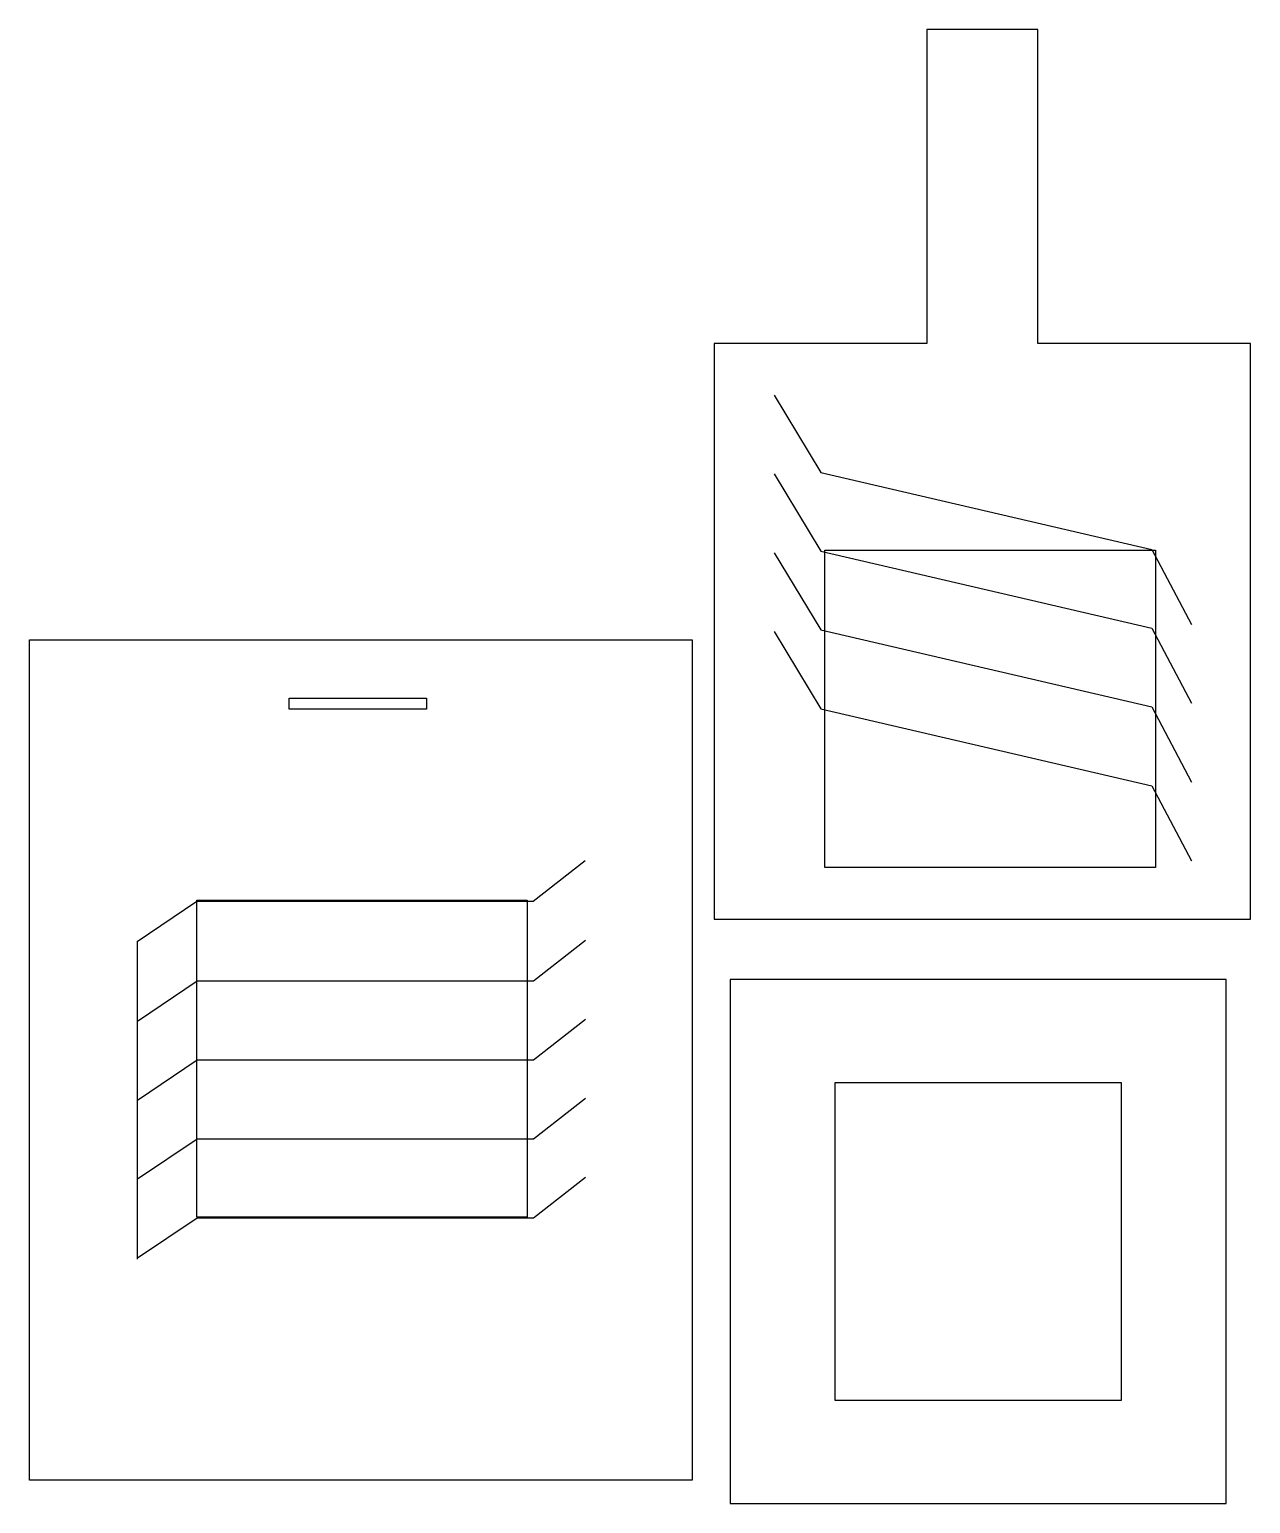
# Model space of a CAD drawing. Extents: x 9 to 162, y 24 to 209.
import ezdxf

# ---------------------------------------------------------------- set-up
doc = ezdxf.new("R2010")
doc.units = 0
doc.layers.get('0').update_dxf_attribs({"linetype": 'CONTINUOUS'})

msp = doc.modelspace()

# ---------------------------------------------------------------- linework, layer by layer
at = {"color": 7}
for p, q in [((121.390835, 209.087091), (121.390835, 208.94598)), ((121.531946, 209.087091), (121.390835, 209.087091)), ((121.390835, 208.94598), (121.390835, 169.57598)), ((135.219724, 209.087091), (121.531946, 209.087091)), ((135.360835, 209.087091), (135.219724, 209.087091)), ((135.360835, 208.94598), (135.360835, 209.087091)), ((135.360835, 169.57598), (135.360835, 208.94598)), ((94.773751, 169.57598), (94.63264, 169.57598)), ((94.63264, 169.57598), (94.63264, 169.434869)), ((94.63264, 169.434869), (94.63264, 97.256534)), ((121.390835, 169.57598), (94.773751, 169.57598)), ((161.977919, 169.57598), (135.360835, 169.57598)), ((162.11903, 169.57598), (161.977919, 169.57598)), ((162.11903, 169.434869), (162.11903, 169.57598)), ((162.11903, 97.256534), (162.11903, 169.434869)), ((94.63264, 97.256534), (94.63264, 97.115423)), ((94.63264, 97.115423), (94.773751, 97.115423)), ((94.773751, 97.115423), (161.977919, 97.115423)), ((161.977919, 97.115423), (162.11903, 97.115423)), ((162.11903, 97.115423), (162.11903, 97.256534))]:
    msp.add_line(p, q, dxfattribs=at)
at = {"color": 5}
for p, q in [((102.213835, 163.06095), (108.047368, 153.338112)), ((102.213835, 153.143661), (108.047368, 143.420823)), ((108.047368, 153.338112), (149.6997, 143.654221)), ((102.213835, 143.226372), (108.047368, 133.503534)), ((108.047368, 143.420823), (149.6997, 133.736932)), ((149.6997, 143.654221), (154.716482, 134.203728)), ((149.6997, 133.736932), (154.716482, 124.286439)), ((154.716482, 134.203728), (154.716482, 134.203728)), ((8.512951, 132.282923), (91.895511, 132.282923)), ((8.512951, 26.498974), (8.512951, 132.282923)), ((91.895511, 132.282923), (91.895511, 26.498974)), ((102.213835, 133.309365), (108.047368, 123.586528)), ((108.047368, 133.503534), (149.6997, 123.819643)), ((41.18949, 124.936679), (58.457257, 124.936679)), ((41.18949, 123.536574), (41.18949, 124.936679)), ((58.457257, 124.936679), (58.457257, 123.536574)), ((58.457257, 123.536574), (41.18949, 123.536574)), ((108.047368, 123.586528), (149.6997, 113.902636)), ((149.6997, 123.819643), (154.716482, 114.36915)), ((154.716482, 124.286439), (154.716482, 124.286439)), ((149.6997, 113.902636), (154.716482, 104.452143)), ((154.716482, 114.36915), (154.716482, 114.36915)), ((71.872123, 99.358032), (78.40585, 104.491372)), ((78.40585, 104.491372), (78.40585, 104.491372)), ((154.716482, 104.452143), (154.716482, 104.452143)), ((22.046919, 94.309925), (29.558545, 99.358032)), ((29.558545, 99.358032), (71.872123, 99.358032)), ((22.046919, 94.309925), (22.046919, 54.310008)), ((71.916714, 89.332931), (78.450441, 94.466271)), ((78.450441, 94.466271), (78.450441, 94.466271)), ((22.091509, 84.284825), (29.603136, 89.332931)), ((29.603136, 89.332931), (71.916714, 89.332931)), ((71.916714, 79.393346), (78.450441, 84.526686)), ((78.450441, 84.526686), (78.450441, 84.526686)), ((22.091509, 74.34524), (29.603136, 79.393346)), ((29.603136, 79.393346), (71.916714, 79.393346)), ((71.916714, 69.453762), (78.450441, 74.587102)), ((78.450441, 74.587102), (78.450441, 74.587102)), ((22.091509, 64.405656), (29.603136, 69.453762)), ((29.603136, 69.453762), (71.916714, 69.453762)), ((71.916714, 59.513895), (78.450441, 64.647235)), ((78.450441, 64.647235), (78.450441, 64.647235)), ((22.091509, 54.465789), (29.603136, 59.513895)), ((29.603136, 59.513895), (71.916714, 59.513895)), ((22.046919, 54.310008), (22.046919, 54.310008)), ((91.895511, 26.498974), (8.512951, 26.498974))]:
    msp.add_line(p, q, dxfattribs=at)
at = {"color": 1}
for p, q in [((108.580765, 143.54359), (150.155486, 143.54359)), ((108.580765, 103.626361), (108.580765, 143.54359)), ((150.155486, 143.54359), (150.155486, 103.626361)), ((150.155486, 103.626361), (108.580765, 103.626361)), ((29.558545, 99.516931), (71.133265, 99.516931)), ((29.558545, 59.599702), (29.558545, 99.516931)), ((71.133265, 99.516931), (71.133265, 59.599702)), ((159.049722, 89.517507), (96.668732, 89.517507)), ((96.668732, 89.517507), (96.668732, 23.558504)), ((159.049722, 23.558504), (159.049722, 89.517507)), ((109.859517, 36.538186), (109.859517, 76.538107)), ((109.859517, 76.538107), (145.85922, 76.538107)), ((145.85922, 76.538107), (145.85922, 36.538186)), ((71.133265, 59.599702), (29.558545, 59.599702)), ((145.85922, 36.538186), (109.859517, 36.538186)), ((96.668732, 23.558504), (159.049722, 23.558504))]:
    msp.add_line(p, q, dxfattribs=at)

doc.saveas('drawing.dxf')
